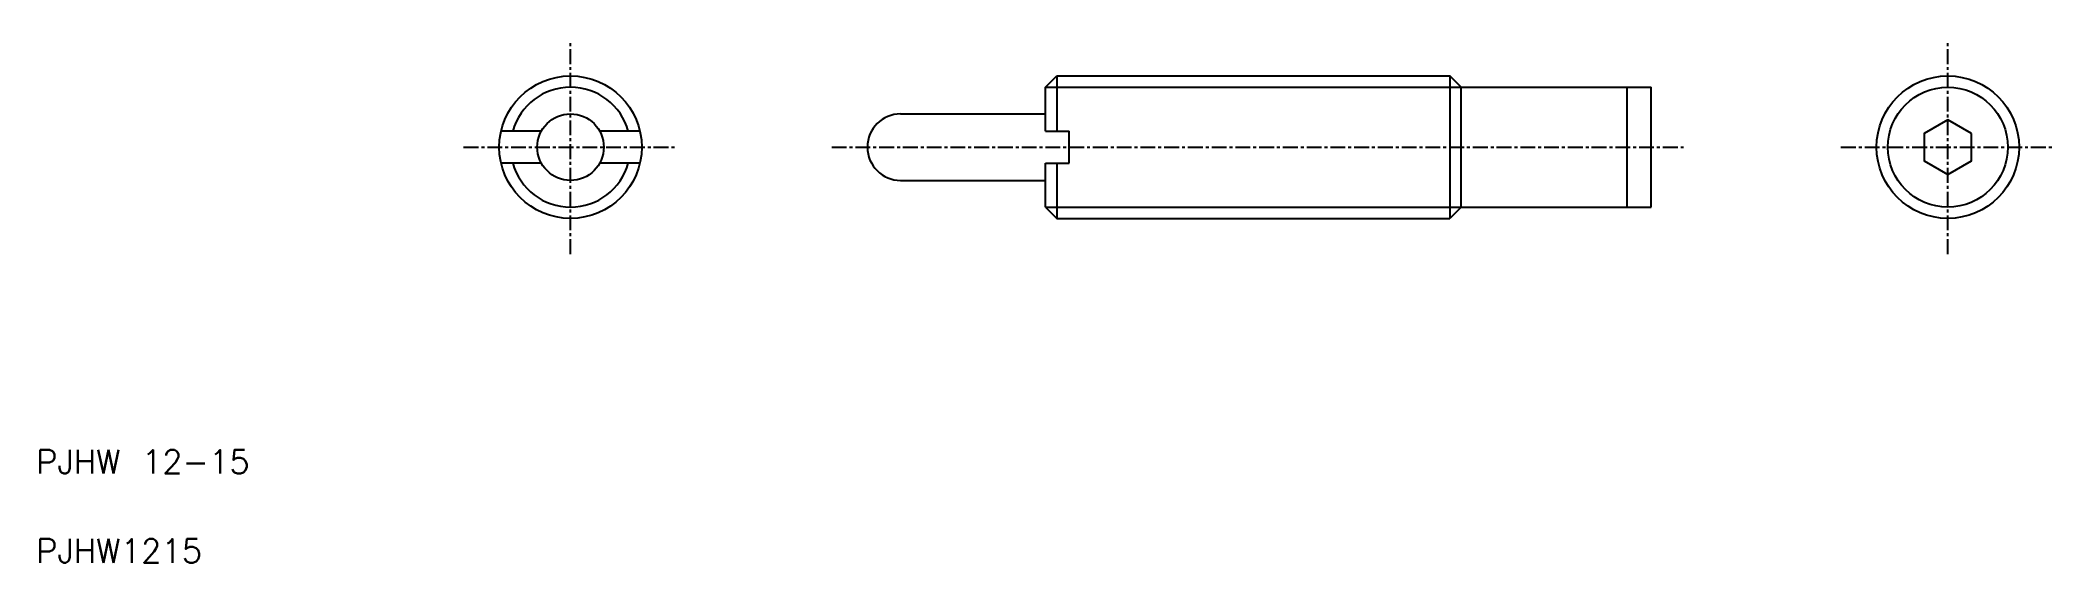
# Model space of a CAD drawing. Extents: x 5 to 175, y 5 to 49.
import ezdxf

# ---------------------------------------------------------------- set-up
doc = ezdxf.new("R2010")
doc.units = 0
doc.linetypes.add('CENTER', pattern=[2, 1.25, -0.25, 0.25, -0.25])
doc.layers.get('0').update_dxf_attribs({"linetype": 'CONTINUOUS'})
doc.layers.add('CENTER', color=1, linetype='CENTER')
doc.styles.get("Standard").update_dxf_attribs({"font": 'txt.shx', "bigfont": 'bigfont.shx'})

msp = doc.modelspace()

# ---------------------------------------------------------------- linework, layer by layer
at = {"color": 7, "linetype": 'CONTINUOUS'}
for p, q in [((90, 45.05), (90.95, 46)), ((90.95, 46), (124.05, 46)), ((90.95, 46), (90.95, 41.35)), ((124.05, 46), (124.05, 34)), ((125, 45.05), (124.05, 46)), ((90, 41.35), (90, 45.05)), ((125, 45.05), (141, 45.05)), ((125, 34.95), (125, 45.05)), ((139, 34.95), (139, 45.05)), ((141, 34.95), (141, 45.05)), ((77.8, 42.8), (90, 42.8)), ((47.55, 41.35), (44.15, 41.35)), ((55.85, 41.35), (52.45, 41.35)), ((90, 41.35), (92, 41.35)), ((92, 38.65), (92, 41.35)), ((47.55, 38.65), (44.15, 38.65)), ((55.85, 38.65), (52.45, 38.65)), ((90, 34.95), (90, 38.65)), ((90, 38.65), (92, 38.65)), ((90.95, 38.65), (90.95, 34)), ((77.8, 37.2), (90, 37.2)), ((90, 34.95), (90.95, 34)), ((90.95, 34), (124.05, 34)), ((125, 34.95), (124.05, 34)), ((125, 34.95), (141, 34.95))]:
    msp.add_line(p, q, dxfattribs=at)
at = {"color": 3, "linetype": 'CONTINUOUS'}
for p, q in [((90, 45.05), (125, 45.05)), ((90, 34.95), (125, 34.95))]:
    msp.add_line(p, q, dxfattribs=at)
at = {"color": 7, "linetype": 'CONTINUOUS'}
msp.add_lwpolyline([(168, 41.15), (166, 42.31), (164, 41.15), (164, 38.85), (166, 37.69), (168, 38.85)], close=True, dxfattribs=at)
for centre, radius in [((50, 40), 6), ((166, 40), 6), ((166, 40), 5.05), ((50, 40), 2.8)]:
    msp.add_circle(centre, radius, dxfattribs=at)
at = {"color": 3, "linetype": 'CONTINUOUS'}
for start, end in [(15.4958, 164.5042), (195.4958, 344.5042)]:
    msp.add_arc((50, 40), 5.05, start, end, dxfattribs=at)
at = {"color": 7, "linetype": 'CONTINUOUS'}
msp.add_arc((77.8, 40), 2.8, 90, 270, dxfattribs=at)
at = {"layer": 'CENTER', "color": 1, "linetype": 'CENTER'}
for p, q in [((50, 31), (50, 49)), ((166, 31), (166, 49)), ((41, 40), (59, 40)), ((72, 40), (144, 40)), ((157, 40), (175, 40))]:
    msp.add_line(p, q, dxfattribs=at)

# ---------------------------------------------------------------- texts
at = {"color": 7, "linetype": 'CONTINUOUS'}
for s, p in [('PJHW 12-15', (5, 12.5)), ('PJHW1215', (5, 5))]:
    msp.add_text(s, height=2, dxfattribs=at).set_placement(p)

doc.saveas('drawing.dxf')
